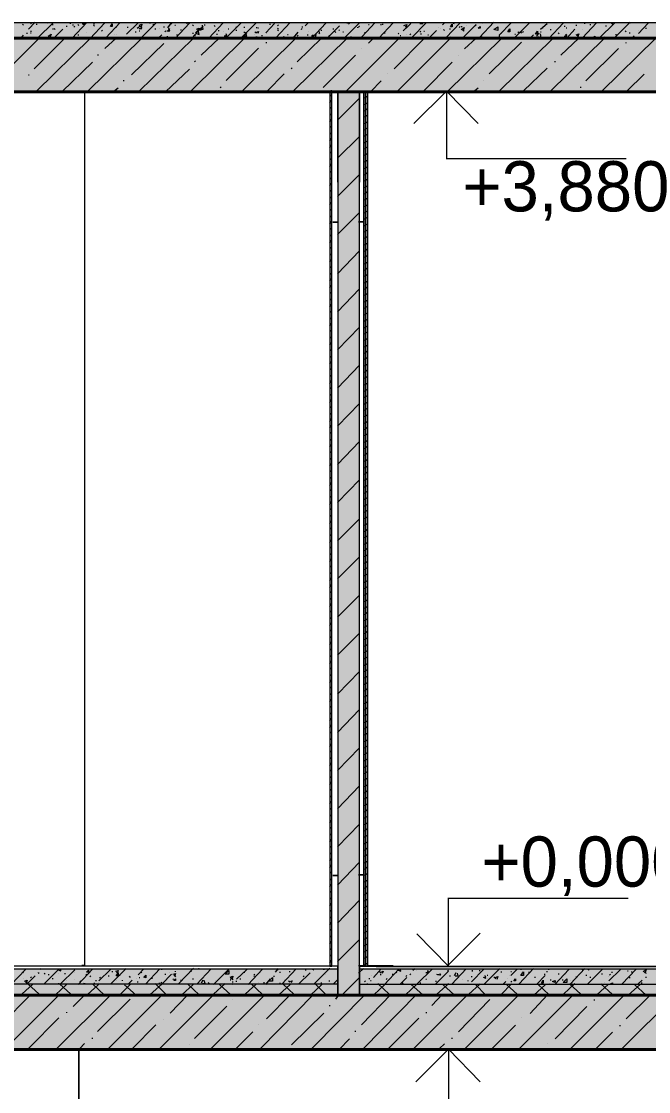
# Model space of a CAD drawing. Header units: millimetres. Extents: x -135211 to 49383, y -8033 to 228499.
# Drawn here: x -23348 to -20564, y 6284 to 11034 of the extents above; entities that cross this region are included whole.
import ezdxf

# ---------------------------------------------------------------- set-up
doc = ezdxf.new("R2010")
doc.units = ezdxf.units.MM
doc.layers.add('PDF _Геометрия', color=7, linetype='Continuous', true_color=0x1d1d1d)
doc.layers.add('PDF _Сплошная заливка', color=7, linetype='Continuous', true_color=0xffffff)
doc.layers.add('PDF _Текст', color=7, linetype='Continuous')

msp = doc.modelspace()

# ---------------------------------------------------------------- hatches: boundary and pattern name
at = {"layer": 'PDF _Сплошная заливка', "transparency": 33554559}
h = msp.add_hatch(color=256, dxfattribs=at)
h.paths.add_polyline_path([(-93497.2, 10725.5), (-93497.2, 10959.8), (-103545.3, 10959.8), (-103545.3, 10725.5)])
h.paths.add_polyline_path([(-5796.5, 10725.5), (-5796.5, 10959.8), (-26352.2, 10959.8), (-26352.2, 10725.5)])
h.paths.add_polyline_path([(-26398.8, 10725.5), (-26398.8, 10959.8), (-26648.6, 10959.8), (-26648.6, 10725.5)])
h.paths.add_polyline_path([(-77398.8, 10725.5), (-77398.8, 10959.8), (-79968.3, 10959.8), (-79968.3, 10725.5)])
h = msp.add_hatch(color=256, dxfattribs=at)
h.paths.add_polyline_path([(-90915, 6475.5), (-90915, 6713.8), (-103545.3, 6713.8), (-103545.3, 6475.5)])
h.paths.add_polyline_path([(-5796.5, 6475.5), (-5796.5, 6713.8), (-26352.2, 6713.8), (-26352.2, 6475.5)])
h.paths.add_polyline_path([(-26398.8, 6475.5), (-26398.8, 6713.8), (-50899.8, 6713.8), (-50899.8, 6475.5)])
h.paths.add_polyline_path([(-50950.6, 6475.5), (-50950.6, 6713.8), (-77648.6, 6713.8), (-77648.6, 6475.5)])
h.paths.add_polyline_path([(-79718.6, 6475.5), (-79718.6, 6713.8), (-80167.3, 6713.8), (-80167.3, 6475.5)])
h.paths.add_polyline_path([(-80366.2, 6475.5), (-80366.2, 6713.8), (-82698.6, 6713.8), (-82698.6, 6475.5)])
h.paths.add_polyline_path([(-82897.6, 6475.5), (-82897.6, 6713.8), (-83397.1, 6713.8), (-83397.1, 6475.5)])

# ---------------------------------------------------------------- linework, layer by layer
at = {"layer": 'PDF _Геометрия', "color": 7, "lineweight": 9}
for points in [[(-25346.6, 11028.9), (-17697.4, 11028.9), (-17697.4, 11037.3), (-17697.4, 11041.6), (-17697.4, 13441.8)], [(-25346.6, 10961.2), (-17697.4, 10961.2), (-17697.4, 11028.9), (-17697.4, 11037.3)], [(-21944, 10319.9), (-21944, 10722.1), (-21944, 6713.5), (-26143.4, 6713.5)], [(-23075.9, 10723), (-23617.8, 10723)], [(-23080, 10725.4), (-23067.1, 10725.4), (-23067.1, 6843.8), (-23080, 6843.8)], [(-23062.8, 10722.8), (-21979.1, 10722.8), (-21979.1, 6841.1), (-23062.8, 6841.1)], [(-21978.6, 6840.5), (-21970.4, 6840.5), (-21970.4, 10722.6), (-21978.6, 10722.6)], [(-21974.5, 6843.2), (-21970.4, 6843.2), (-21970.4, 10725.1), (-21974.5, 10725.1)], [(-21945.2, 6713.5), (-21847.5, 6713.5), (-21847.5, 10722.6), (-21945.2, 10722.6)], [(-21830, 10724.7), (-21830, 6842.6), (-21851.2, 6842.6)], [(-21847.5, 10722.6), (-21847.5, 10320.4)], [(-17793.9, 10391.1), (-17793.9, 10721.2), (-17793.9, 6712.3), (-21845.4, 6712.3)], [(-21825.4, 6842.6), (-21812.4, 6842.6), (-21812.4, 10724.3), (-21825.4, 10724.3)], [(-21825.3, 6839.9), (-21821.2, 6839.9), (-21821.2, 10722), (-21825.3, 10722)], [(-21812.4, 10724.3), (-21812.4, 6842.6)], [(-18232.6, 10722.8), (-21809.5, 10722.8)], [(-21808.8, 10722.3), (-21593.1, 10722.3)], [(-21613, 10724), (-21312.3, 10724)], [(-21597.2, 10724.6), (-21461.5, 10724.6), (-21461.5, 10424)], [(-21463.3, 10425), (-20663, 10425)], [(-21626.2, 6839.9), (-21452.7, 6839.9), (-21452.7, 7140.9)], [(-21454.6, 7141.6), (-20654.3, 7141.6)], [(-21944, 6713.5), (-21944, 6759.9), (-21944, 6827.5), (-21944, 6840.5), (-26143.4, 6840.5)], [(-23617.8, 6841.2), (-23075.9, 6841.2)], [(-21847.5, 6840.5), (-21847.5, 6828.2), (-21847.5, 6759.9), (-21847.5, 6713.5)], [(-21812.6, 6842.9), (-21698.4, 6842.9)], [(-21810.3, 6841.1), (-21628.2, 6841.1)], [(-21944, 6827.5), (-26143.4, 6827.5)], [(-17793.9, 6712.3), (-17793.9, 6758.9), (-17793.9, 6826.5), (-17793.9, 6839.3), (-21845.4, 6839.3)], [(-17793.9, 6826.5), (-21845.4, 6826.5)], [(-21772.6, 6838.9), (-18987.2, 6838.9)], [(-21604.2, 6839.5), (-21303.5, 6839.5)], [(-21944, 6759.9), (-26143.4, 6759.9)], [(-17793.9, 6758.9), (-21845.4, 6758.9)], [(-23093.4, 3338.1), (-23093.4, 6470.6), (-23093.4, 3338.1), (-23592.7, 3338.1)], [(-18399.3, 6473.5), (-22899.4, 6473.5)], [(-22754.8, 6470.8), (-22374, 6470.8)], [(-22375.5, 6471.7), (-21452.7, 6471.7), (-21452.7, 6171.4)], [(-21698.4, 6474.2), (-21850.9, 6474.2)], [(-21604.2, 6470.8), (-21303.5, 6470.8)]]:
    msp.add_lwpolyline(points, dxfattribs=at)
at = {"layer": 'PDF _Геометрия', "lineweight": 9}
for points in [[(-23343.2, 11021.5), (-23339.1, 11017.3)], [(-23316.2, 11000), (-23286.5, 11029.7)], [(-23308.1, 11027.5), (-23304, 11023.3)], [(-23281.7, 11021), (-23277.7, 11021)], [(-23275, 10960.3), (-23207.5, 11028)], [(-23233.8, 11024.4), (-23233.8, 11024.4)], [(-23211.6, 11021.3), (-23207.5, 11017)], [(-23132.6, 11026.4), (-23128.5, 11026.4)], [(-23121.9, 10959.7), (-23058.4, 11027.4)], [(-23119.8, 11020.3), (-23119.8, 11016)], [(-23075.9, 11027.6), (-23067.1, 11023.4), (-23067.1, 11027.6)], [(-23075.9, 11021), (-23075.9, 11025.3)], [(-23075.9, 11020.9), (-23067.1, 11020.9), (-23067.1, 11025.1)], [(-23043, 10958.1), (-22979.4, 11025.8)], [(-23027.3, 11022.5), (-23023.3, 11022.5)], [(-22972.8, 10961.6), (-22909.2, 11029.4)], [(-22881, 10976.9), (-22830.2, 11027.7)], [(-22825.5, 11017.2), (-22812.7, 11021.4), (-22816.7, 11008.7)], [(-22819, 10958.3), (-22751.3, 11026.1)], [(-22777.6, 11029.1), (-22777.6, 11024.9)], [(-22764.1, 11017.8), (-22760, 11022.1)], [(-22698, 11005.9), (-22681.1, 11027.1)], [(-22685.1, 11025.4), (-22681.1, 11021.1)], [(-22665.9, 10957.8), (-22602.1, 11025.5)], [(-22614.9, 11028.1), (-22610.9, 11023.9)], [(-22575.8, 11030), (-22575.8, 11030)], [(-22516.1, 10959.7), (-22452.9, 11027.4)], [(-22442, 10958.1), (-22374, 11025.8)], [(-22371.8, 10961.6), (-22303.8, 11029.3)], [(-22262.9, 10982.9), (-22224.8, 11025.2)], [(-22246.4, 11021.3), (-22242.4, 11021.3)], [(-22218, 10961), (-22154.6, 11028.7)], [(-22088.6, 11014.4), (-22075.7, 11027.1)], [(-22060.1, 10957.7), (-21996.7, 11025.5)], [(-22000.8, 11027.9), (-21996.7, 11023.7)], [(-21930.6, 11029), (-21926.5, 11029)], [(-21915.2, 10959.6), (-21847.5, 11027.4)], [(-21904.3, 11028.4), (-21900.2, 11024.2)], [(-21895.5, 11021.5), (-21891.4, 11025.8)], [(-21836.8, 10964.9), (-21777.3, 11028.4)], [(-21807.8, 11020.5), (-21803.7, 11020.5)], [(-21762, 10959), (-21698.4, 11026.8)], [(-21751, 11016.9), (-21751, 11021.2)], [(-21746.3, 11021), (-21742.2, 11021)], [(-21653, 10991.3), (-21619.4, 11025.2)], [(-21617, 10960.9), (-21549.2, 11028.7)], [(-21579.8, 11024.8), (-21566.8, 11024.8), (-21566.8, 11029)], [(-21579.6, 11025), (-21575.5, 11029.2)], [(-21478.5, 11018.6), (-21470.3, 11027.1)], [(-21463.8, 10960.3), (-21400.1, 11028.1)], [(-21439.4, 11028.6), (-21426.4, 11024.4), (-21426.4, 11028.6)], [(-21435.2, 11026.4), (-21435.2, 11026.4)], [(-21388.9, 10961.4), (-21329.9, 11020.6)], [(-21314.1, 10962.2), (-21250.9, 11030)], [(-21303.5, 11024.4), (-21303.5, 11024.4)], [(-21226.9, 10973.4), (-21171.9, 11028.4)], [(-21160.4, 10959), (-21093, 11026.8)], [(-21043.6, 10999.7), (-21014, 11025.1)], [(-21007.2, 10958.5), (-20943.8, 11026.2)], [(-20858.1, 10960.3), (-20794.6, 11028.1)], [(-20847.3, 11022.5), (-20847.3, 11026.7)], [(-20783.3, 10958.7), (-20715.7, 11026.5)], [(-20777.1, 11027.7), (-20777.1, 11027.7)], [(-20728.6, 11026.6), (-20724.5, 11022.4), (-20724.5, 11026.6)], [(-20713.2, 10962.2), (-20645.5, 11030)], [(-20645.5, 11025), (-20645.5, 11025)], [(-20608.7, 10979.4), (-20566.5, 11025.9)], [(-23347.9, 10960.5), (-23339.1, 10973.2)], [(-23321.6, 10978.8), (-23321.6, 10983)], [(-23308.1, 10983.5), (-23304, 10983.5)], [(-23304, 10987.7), (-23304, 10991.9)], [(-23229.1, 10968.9), (-23216.3, 10977.4), (-23220.3, 10964.7)], [(-23207.5, 10998.4), (-23207.5, 11002.6)], [(-23202.8, 11002.5), (-23198.7, 10998.2)], [(-23201.4, 10961.9), (-23163.6, 11000)], [(-23146.1, 11009.8), (-23146.1, 11014.1)], [(-23115, 11009.1), (-23111, 11013.3)], [(-23097.5, 11019.7), (-23093.4, 11015.5)], [(-23097.5, 10974.9), (-23093.4, 10974.9)], [(-23058.4, 10983.4), (-23058.4, 10983.4)], [(-23027.3, 11016.5), (-23023.3, 11012.3)], [(-22992.2, 10990.4), (-22988.2, 10994.6)], [(-22935.5, 10976.6), (-22935.5, 10976.6)], [(-22926.7, 11010.3), (-22926.7, 11006)], [(-22926.7, 10974.7), (-22926.7, 10974.7)], [(-22878.2, 11007.5), (-22874.1, 11007.5)], [(-22843.1, 10987.3), (-22839, 10987.3)], [(-22834.3, 11006.5), (-22830.2, 11002.3)], [(-22830.3, 11004.7), (-22821.5, 11013.1)], [(-22830.2, 11010.8), (-22830.2, 11010.8)], [(-22825.5, 11001.9), (-22812.7, 11001.9), (-22816.7, 11010.4)], [(-22825.5, 10991.9), (-22821.5, 10991.9)], [(-22821.5, 11014.7), (-22812.7, 11006.2)], [(-22755.3, 11000.7), (-22751.3, 11000.7)], [(-22741.9, 10957.8), (-22724.9, 10974.8)], [(-22733.7, 11000.3), (-22733.7, 11000.3)], [(-22716.2, 11010.9), (-22716.2, 11006.7)], [(-22711.5, 10987.1), (-22707.4, 10991.3)], [(-22702.7, 10991.7), (-22689.8, 10991.7), (-22693.9, 11004.4)], [(-22698, 10989.2), (-22689.8, 11001.9)], [(-22667.6, 11016.6), (-22663.5, 11016.6)], [(-22658.8, 10974), (-22654.7, 10974)], [(-22641.3, 10996.6), (-22637.2, 10996.6)], [(-22591.5, 10959.2), (-22549.5, 11005.7)], [(-22588.6, 11019.2), (-22584.6, 11014.9)], [(-22588.6, 10981), (-22584.6, 10981)], [(-22575.2, 10983.2), (-22567, 10991.7)], [(-22571.1, 11000), (-22558.2, 11004.2), (-22562.3, 10995.7)], [(-22571.1, 10980.6), (-22558.2, 10976.3), (-22562.3, 10989)], [(-22566.4, 10997.5), (-22558.2, 10993.2)], [(-22557.7, 10999.6), (-22540.7, 10999.6), (-22544.8, 11016.5)], [(-22553.6, 10997.1), (-22540.7, 11014)], [(-22553.5, 10995.6), (-22549.5, 10995.6)], [(-22536, 11018.1), (-22531.9, 11018.1)], [(-22492.1, 11015.4), (-22488, 11011.2)], [(-22479.3, 10974.7), (-22479.3, 10978.9)], [(-22474.6, 10993.9), (-22470.5, 10993.9)], [(-22452.9, 10989.3), (-22452.9, 10989.3)], [(-22448.3, 10970.3), (-22435.4, 10970.3), (-22439.5, 10978.7)], [(-22443.6, 10967.8), (-22435.4, 10976.3)], [(-22430.7, 11001.5), (-22426.6, 11001.5)], [(-22395.6, 11009.2), (-22391.5, 11004.9)], [(-22395.6, 10994.7), (-22391.5, 10994.7)], [(-22364.7, 10968.4), (-22347.7, 10968.4), (-22351.7, 10985.4)], [(-22360.6, 10966), (-22347.7, 10982.9)], [(-22360.5, 11008.5), (-22356.4, 11008.5)], [(-22360.5, 10985.6), (-22356.4, 10985.6)], [(-22312.6, 10974.4), (-22312.6, 10974.4)], [(-22312, 10987), (-22303.8, 10982.8)], [(-22307.9, 10984.3), (-22295, 10988.6), (-22299.1, 10980.1)], [(-22303.8, 11008.1), (-22303.8, 11003.9)], [(-22299.1, 11005.4), (-22295, 11005.4)], [(-22259.9, 10979.3), (-22259.9, 10979.3)], [(-22211.4, 11014.6), (-22207.3, 11018.9)], [(-22211.4, 11004.4), (-22207.3, 11000.1)], [(-22211.4, 10995.9), (-22207.3, 10991.7)], [(-22167.5, 10975.6), (-22163.4, 10975.6)], [(-22140.7, 10960.2), (-22119.5, 10985.7)], [(-22123.6, 10968.8), (-22119.5, 10973)], [(-22110.8, 10998.2), (-22110.8, 10998.2)], [(-22106.1, 10998), (-22102, 11002.2)], [(-22102, 11010.7), (-22102, 11006.5)], [(-22079.7, 10974.6), (-22075.7, 10974.6)], [(-22075.7, 10987.2), (-22075.7, 10987.2)], [(-22057.5, 10974), (-22049.3, 10965.5)], [(-22053.5, 10971.3), (-22040.6, 10975.6), (-22044.7, 10962.9)], [(-22027.1, 10987.9), (-22023, 10987.9)], [(-22027.1, 10979.5), (-22023, 10983.7)], [(-22018.3, 10994.5), (-22014.2, 10994.5)], [(-21990.6, 10959), (-21935.3, 11014)], [(-21965.7, 11000.1), (-21961.6, 11000.1)], [(-21956.9, 10989), (-21952.8, 10984.7)], [(-21939.4, 10992.8), (-21935.3, 10997.1)], [(-21921.8, 10988.2), (-21917.7, 10988.2)], [(-21856.3, 11008.9), (-21856.3, 11004.7)], [(-21851.6, 11008.7), (-21847.5, 11012.9)], [(-21847.5, 11014.7), (-21847.5, 11014.7)], [(-21825.3, 10984.5), (-21821.2, 10984.5)], [(-21737.6, 10983.4), (-21733.5, 10983.4)], [(-21676.2, 10978), (-21672.1, 10982.1)], [(-21672.1, 10973.7), (-21672.1, 10973.7)], [(-21650, 11015.3), (-21637, 11019.6), (-21641.1, 11006.8)], [(-21645.2, 11012.9), (-21637, 11004.4)], [(-21637, 10977.2), (-21637, 10977.2)], [(-21623.5, 10974.4), (-21619.4, 10978.6)], [(-21579.6, 10986.9), (-21575.5, 10991.1)], [(-21575.5, 10980.2), (-21575.5, 10975.9)], [(-21562.1, 10990.8), (-21558, 10990.8)], [(-21544.6, 10973.5), (-21540.4, 10973.5)], [(-21538.9, 10960), (-21505.3, 10993.9)], [(-21496.6, 11008.9), (-21496.6, 11008.9)], [(-21487.8, 11000.3), (-21487.8, 11000.3)], [(-21474.4, 10997.4), (-21470.3, 10993.2)], [(-21448, 11001.1), (-21443.9, 11001.1)], [(-21404.2, 11006.9), (-21400.1, 11011.2)], [(-21395.5, 10998.1), (-21382.5, 11006.6), (-21386.6, 10993.9)], [(-21395.4, 11011), (-21391.3, 11011)], [(-21390.7, 10995.7), (-21382.5, 10991.4)], [(-21373.7, 11017.3), (-21373.7, 11017.3)], [(-21334, 11014), (-21329.9, 11018.2)], [(-21215.8, 10978.4), (-21215.8, 10978.4)], [(-21158.5, 10977.2), (-21154.4, 10977.2)], [(-21145.1, 10987.8), (-21136.8, 10983.6)], [(-21140.4, 10985.2), (-21128.1, 10989.3), (-21132.2, 10980.9)], [(-21123.4, 10984.9), (-21119.3, 10989.2)], [(-21087.8, 10961.1), (-21075.4, 10973.9)], [(-21061.5, 10969), (-21049.1, 10981.8)], [(-21057.9, 10983.7), (-21057.9, 10988)], [(-21057.5, 10966.4), (-21040.3, 10962.2), (-21044.4, 10979.2)], [(-21044.4, 10987.6), (-21040.3, 10987.6)], [(-21031.5, 11002.5), (-21031.5, 11002.5)], [(-21000.6, 10997.6), (-20996.5, 10997.6)], [(-20965.5, 10982.4), (-20961.4, 10978.2)], [(-20939.2, 11013.3), (-20935, 11013.3)], [(-20938.7, 10969), (-20926.3, 10969), (-20930.4, 10977.5)], [(-20934.5, 10966.6), (-20926.3, 10975)], [(-20930.4, 11004.7), (-20926.3, 11004.7)], [(-20929.1, 10957.4), (-20891.2, 10999.8)], [(-20886.5, 11017.1), (-20882.4, 11017.1)], [(-20886, 10974.6), (-20873.6, 10978.8), (-20877.7, 10966.2)], [(-20856.1, 10997.2), (-20856.1, 10997.2)], [(-20825.1, 11020.1), (-20821, 11020.1)], [(-20763.7, 10979), (-20759.6, 10983.3)], [(-20754.9, 11014.5), (-20750.8, 11014.5)], [(-20711, 10975.5), (-20706.9, 10975.5)], [(-20667.2, 10987.3), (-20663, 10991.6)], [(-20649.6, 10983.3), (-20645.5, 10983.3)], [(-20610.4, 10995.4), (-20610.4, 10995.4)], [(-20601.6, 10986.7), (-20601.6, 10986.7)], [(-20575.3, 11000.7), (-20575.3, 11004.9)], [(-23505.7, 10722), (-23268.9, 10959.1)], [(-23290.6, 10823.7), (-23154.9, 10959.2)], [(-23282.1, 10722.3), (-23040.8, 10959.4)], [(-23225.1, 10966.4), (-23216.3, 10962.2)], [(-23207.5, 10957.8), (-23207.5, 10962)], [(-23053.8, 10722.6), (-22812.7, 10959.6)], [(-23027.3, 10963.2), (-23023.3, 10963.2)], [(-22977.5, 10912.9), (-22926.7, 10959.5)], [(-22891.6, 10963), (-22891.6, 10963)], [(-22859.9, 10796.7), (-22716.2, 10936.4)], [(-22826.2, 10722.9), (-22584.6, 10959.9)], [(-22702.7, 10966.5), (-22698.6, 10966.5)], [(-22597.9, 10723.1), (-22356.4, 10960.2)], [(-22579.8, 10970.6), (-22575.8, 10970.6)], [(-22550.7, 10883.8), (-22470.5, 10960.1)], [(-22369.5, 10723.4), (-22128.3, 10960.5)], [(-22307.9, 10959.1), (-22303.8, 10967.5), (-22303.8, 10959.1)], [(-22281.5, 10971.3), (-22277.5, 10971.3)], [(-22259.9, 10937), (-22259.9, 10941.2)], [(-22185, 10967.5), (-22180.9, 10967.5)], [(-22141.2, 10723.7), (-21900.2, 10960.7)], [(-22124.1, 10854.8), (-22014.2, 10960.6)], [(-22058.1, 10971.7), (-22058.1, 10967.5)], [(-21983.2, 10970.8), (-21979.1, 10970.8)], [(-21908.8, 10721.4), (-21672.1, 10958.5)], [(-21886.7, 10964.6), (-21882.6, 10964.6)], [(-21807.3, 10937.2), (-21786.1, 10958.4)], [(-21786.1, 10958.4), (-21786.1, 10958.4)], [(-21755.1, 10957.6), (-21751, 10961.9)], [(-21693.6, 10823.2), (-21558, 10958.7)], [(-21689.6, 10961.4), (-21689.6, 10965.6)], [(-21681.2, 10721.8), (-21443.9, 10958.8)], [(-21680.8, 10958.7), (-21680.8, 10958.7)], [(-21667.4, 10971.1), (-21663.3, 10971.1)], [(-21457, 10722), (-21215.8, 10959.1)], [(-21443.9, 10967.2), (-21443.9, 10967.2)], [(-21380.7, 10912.4), (-21329.9, 10958.9)], [(-21351.5, 10963.5), (-21347.4, 10963.5)], [(-21307.7, 10965.1), (-21303.5, 10965.1)], [(-21271.8, 10801.4), (-21128.1, 10941)], [(-21268.4, 10960.2), (-21268.4, 10964.4)], [(-21228.7, 10970.2), (-21224.6, 10970.2)], [(-21228.6, 10722.3), (-20987.7, 10959.3)], [(-21066.6, 10965.2), (-21066.6, 10961)], [(-21001, 10722.6), (-20759.6, 10959.6)], [(-20954.2, 10883.3), (-20873.6, 10959.5)], [(-20881.9, 10972.2), (-20873.6, 10963.7)], [(-20851.4, 10963.2), (-20847.3, 10967.5)], [(-20807.6, 10960.5), (-20803.4, 10969), (-20803.4, 10960.5)], [(-20772.7, 10722.8), (-20531.4, 10959.9)], [(-20759.6, 10966.3), (-20759.6, 10966.3)], [(-20663, 10936.5), (-20663, 10940.7)], [(-20632.1, 10966.1), (-20627.9, 10970.3)], [(-20619.2, 10961.7), (-20619.2, 10961.7)], [(-23009.8, 10884.9), (-23005.7, 10884.9)], [(-22439.3, 10770.9), (-22295, 10914.8)], [(-22009.2, 10739.9), (-21865.1, 10883.8)], [(-21838.8, 10915.3), (-21838.8, 10915.3)], [(-21408.8, 10884.4), (-21408.8, 10884.4)], [(-20842.4, 10770.3), (-20698.1, 10914.2)], [(-23167.2, 10722.1), (-23032, 10853.3)], [(-22579.8, 10853.9), (-22575.8, 10858.1)], [(-21566.1, 10721.6), (-21435.2, 10852.7)], [(-20978.9, 10853.3), (-20978.9, 10857.6)], [(-23316.8, 10796.6), (-23312.8, 10796.6)], [(-22708, 10720.7), (-22602.1, 10822.3)], [(-22257.2, 10724.5), (-22180.9, 10800.7)], [(-22149.9, 10822.8), (-22145.9, 10827.1)], [(-21724.7, 10801.2), (-21724.7, 10801.2)], [(-21120, 10725.3), (-21014, 10826.9)], [(-20660.1, 10723.9), (-20584.1, 10800.1)], [(-22938.9, 10722.2), (-22918, 10739.2)], [(-22895.7, 10770.8), (-22891.6, 10770.8)], [(-22465.8, 10739.7), (-22461.7, 10743.9)], [(-21797.5, 10723.1), (-21751, 10769.7)], [(-21342.4, 10721.7), (-21321.1, 10738.6)], [(-21294.8, 10770.2), (-21294.8, 10770.2)], [(-20864.8, 10739.1), (-20864.8, 10743.4)], [(-21945.2, 10595.6), (-21847.5, 10693)], [(-21945.2, 10426.3), (-21847.5, 10523.6)], [(-21945.2, 10256.9), (-21847.5, 10354.3)], [(-21945.2, 10087.6), (-21847.5, 10185)], [(-21945.2, 9914), (-21847.5, 10015.6)], [(-21945.2, 9744.7), (-21847.5, 9846.3)], [(-21945.2, 9575.3), (-21847.5, 9676.9)], [(-21945.2, 9406.1), (-21847.5, 9507.6)], [(-21945.2, 9236.7), (-21847.5, 9338.3)], [(-21945.2, 9067.4), (-21847.5, 9169)], [(-21945.2, 8898), (-21847.5, 8999.6)], [(-21945.2, 8728.7), (-21847.5, 8826.1)], [(-21945.2, 8559.4), (-21847.5, 8656.7)], [(-21945.2, 8390.1), (-21847.5, 8487.4)], [(-21945.2, 8220.7), (-21847.5, 8318.1)], [(-21945.2, 8047.2), (-21847.5, 8148.8)], [(-21945.2, 7877.8), (-21847.5, 7979.4)], [(-21945.2, 7708.2), (-21847.5, 7810.1)], [(-21945.2, 7539.4), (-21847.5, 7640.5)], [(-21945.2, 7370), (-21847.5, 7471.1)], [(-21945.2, 7200.6), (-21847.5, 7302.4)], [(-21945.2, 7031.1), (-21847.5, 7132.9)], [(-21945.2, 6861.7), (-21847.5, 6959.4)], [(-23393.7, 6758.5), (-23330.3, 6825.9)], [(-23343.2, 6815.9), (-23339.1, 6811.9)], [(-23324.2, 6759.8), (-23286.5, 6798.2)], [(-23277.7, 6813.6), (-23277.7, 6813.6)], [(-23273, 6808.8), (-23268.9, 6812.8)], [(-23264.2, 6825.5), (-23260.2, 6829.5)], [(-23248.7, 6760.3), (-23181.2, 6827.8), (-23185.2, 6823.7)], [(-23246.7, 6809.7), (-23242.6, 6805.7)], [(-23229.1, 6803.4), (-23225.1, 6803.4)], [(-23181.2, 6830.5), (-23181.2, 6826.4), (-23185.2, 6822.4)], [(-23185.2, 6823.6), (-23172.4, 6819.5), (-23172.4, 6827.6), (-23176.5, 6823.6)], [(-23181.2, 6806.8), (-23181.2, 6806.8)], [(-23174.5, 6761.3), (-23111, 6824.8)], [(-23154.9, 6809.2), (-23154.9, 6804.4)], [(-23111, 6814), (-23111, 6814)], [(-23095.6, 6759.6), (-23032, 6827.2)], [(-23062.4, 6805.2), (-23058.4, 6801.1)], [(-23044.9, 6798.2), (-23040.8, 6793.5)], [(-23003.8, 6774.9), (-22953.1, 6825.6)], [(-22961.8, 6798.6), (-22961.8, 6794.6)], [(-22950.6, 6761.9), (-22882.9, 6829.6)], [(-22944.3, 6818), (-22944.3, 6814)], [(-22930.8, 6817.8), (-22918, 6821.8), (-22922, 6813)], [(-22926.8, 6815), (-22918, 6811)], [(-22913.3, 6800.7), (-22909.2, 6800.7)], [(-22869.4, 6795.5), (-22865.3, 6790.8)], [(-22829.6, 6802.4), (-22803.9, 6828.1)], [(-22816.7, 6811.3), (-22812.7, 6815.3)], [(-22799.2, 6796.2), (-22795.1, 6792.1)], [(-22797.4, 6761), (-22733.7, 6828.8)], [(-22777.6, 6797.4), (-22777.6, 6797.4)], [(-22724.9, 6824.7), (-22724.9, 6828.7)], [(-22723.1, 6762.6), (-22681.1, 6804.6)], [(-22711.5, 6804.2), (-22707.4, 6804.2)], [(-22689.8, 6810.8), (-22689.8, 6810.8)], [(-22676.4, 6804.5), (-22663.5, 6808.6), (-22667.6, 6796.4)], [(-22671.7, 6801.8), (-22663.5, 6793.6)], [(-22663.5, 6814.7), (-22663.5, 6818.7)], [(-22648.4, 6763.2), (-22584.6, 6831)], [(-22597.4, 6817.5), (-22593.3, 6817.5)], [(-22568.7, 6761.2), (-22505.6, 6829.2)], [(-22562.3, 6830.2), (-22558.2, 6830.2)], [(-22494.6, 6759.4), (-22426.6, 6827.4)], [(-22452.9, 6802.4), (-22452.9, 6802.4)], [(-22422, 6791.9), (-22409.1, 6796), (-22413.1, 6783.1)], [(-22393.9, 6783.4), (-22347.7, 6825.6)], [(-22360.5, 6813.4), (-22356.4, 6813.4)], [(-22340.8, 6759.3), (-22277.5, 6826.7)], [(-22316.6, 6805.1), (-22312.6, 6800.3)], [(-22316.6, 6796.2), (-22312.6, 6796.2)], [(-22228.9, 6795.9), (-22224.8, 6795.9)], [(-22220.2, 6813.5), (-22207.3, 6830.6)], [(-22207.3, 6819.7), (-22207.3, 6819.7)], [(-22202.6, 6813.5), (-22198.5, 6813.5)], [(-22191.7, 6760.9), (-22128.3, 6829)], [(-22158.7, 6816.8), (-22154.6, 6816.8)], [(-22118, 6760), (-22066.9, 6810.5)], [(-22097.3, 6792.8), (-22093.2, 6796.9)], [(-22088.5, 6823.5), (-22084.4, 6823.5)], [(-22053.4, 6822.8), (-22049.3, 6826.8)], [(-22046.7, 6763.3), (-21979.1, 6830.9)], [(-21996.7, 6805), (-21996.7, 6805)], [(-21851.2, 6809.1), (-21830, 6830.3)], [(-21794.9, 6796.9), (-21794.9, 6796.9)], [(-21785.2, 6790.1), (-21751, 6828.4)], [(-21759.2, 6816.1), (-21751, 6811.3)], [(-21755.2, 6812.7), (-21742.2, 6817.5), (-21746.3, 6808.6)], [(-21755.1, 6803.1), (-21751, 6803.1)], [(-21735.7, 6758.8), (-21672.1, 6826.6), (-21676.2, 6822.5)], [(-21702.5, 6804.6), (-21698.4, 6804.6)], [(-21684.9, 6810.1), (-21680.8, 6814.2)], [(-21676.3, 6822.5), (-21663.3, 6818.4), (-21667.4, 6826.6)], [(-21641.1, 6794.5), (-21637, 6799.3)], [(-21623.5, 6802.8), (-21619.4, 6806.9)], [(-21610.1, 6822), (-21601.9, 6830.2)], [(-21593.1, 6819.3), (-21593.1, 6819.3)], [(-21590.7, 6761.4), (-21522.9, 6828.5)], [(-21553.5, 6812), (-21540.4, 6812), (-21544.6, 6820.9)], [(-21549.2, 6807.9), (-21549.2, 6807.9)], [(-21548.7, 6810), (-21540.4, 6818.2)], [(-21511.7, 6759.7), (-21452.7, 6818.6)], [(-21504.8, 6805.4), (-21496.6, 6801.3)], [(-21500.8, 6802.7), (-21487.8, 6806.8), (-21491.9, 6798.6)], [(-21496.6, 6825.9), (-21496.6, 6825.9)], [(-21456.8, 6818.6), (-21452.7, 6822.7)], [(-21448, 6797.4), (-21443.9, 6797.4)], [(-21437.5, 6760.8), (-21373.7, 6828)], [(-21425.8, 6799.6), (-21417.6, 6812)], [(-21421.9, 6796.9), (-21408.8, 6796.9), (-21412.9, 6809.3)], [(-21408.8, 6825.1), (-21408.8, 6825.1)], [(-21351.5, 6793.9), (-21347.4, 6793.9)], [(-21349.7, 6771.6), (-21294.8, 6826.5)], [(-21347.4, 6822), (-21347.4, 6817.2)], [(-21316.4, 6820.9), (-21312.3, 6820.9)], [(-21298.4, 6790.9), (-21286, 6786.8), (-21290.1, 6799.1)], [(-21294.2, 6788.1), (-21286, 6796.4)], [(-21292.6, 6762.5), (-21224.6, 6830.5)], [(-21281.3, 6800.5), (-21277.2, 6800.5)], [(-21245.7, 6789.9), (-21233.4, 6794), (-21237.5, 6781)], [(-21219.9, 6814.8), (-21215.8, 6814.8)], [(-21180.7, 6797.2), (-21180.7, 6797.2)], [(-21176.1, 6816.5), (-21171.9, 6816.5)], [(-21175.2, 6798.9), (-21145.6, 6828.4)], [(-21138.7, 6761.7), (-21075.4, 6829.8)], [(-21132.2, 6826.5), (-21128.1, 6826.5)], [(-21128.1, 6813.5), (-21128.1, 6813.5)], [(-21097.1, 6813.1), (-21093, 6813.1)], [(-21060.6, 6760.8), (-21022.8, 6798.6)], [(-21026.9, 6804.8), (-21022.8, 6804.8)], [(-21014, 6813.9), (-21014, 6818)], [(-21009.4, 6826.4), (-21005.2, 6826.4)], [(-20996.5, 6827.8), (-20996.5, 6827.8)], [(-20980.9, 6758.5), (-20917.5, 6826)], [(-20965.5, 6806.2), (-20961.4, 6806.2)], [(-20935, 6803.7), (-20935, 6803.7)], [(-20910.7, 6762), (-20847.3, 6829.6)], [(-20860.2, 6827.4), (-20856.1, 6823.2)], [(-20842.7, 6800), (-20838.5, 6800)], [(-20835.9, 6760.2), (-20768.3, 6827.8)], [(-20833.9, 6827), (-20829.7, 6822.9), (-20829.7, 6827)], [(-20772.5, 6807.1), (-20768.3, 6807.1)], [(-20742, 6793.7), (-20742, 6793.7)], [(-20740.4, 6775.7), (-20689.4, 6826.1)], [(-20737.4, 6800.7), (-20733.2, 6804.8)], [(-20728.6, 6813.2), (-20724.5, 6813.2)], [(-20682.7, 6760.1), (-20619.2, 6827.8)], [(-20658.4, 6819.7), (-20654.3, 6819.7)], [(-20640.9, 6815.1), (-20636.7, 6815.1)], [(-20587.7, 6816.8), (-20575.3, 6825), (-20579.4, 6811.9)], [(-20583.6, 6814), (-20575.3, 6809.8)], [(-23345.8, 6716.1), (-23295.3, 6762.6)], [(-23339.1, 6786.3), (-23339.1, 6786.3)], [(-23334.4, 6773.2), (-23321.6, 6777.9), (-23325.6, 6769.1)], [(-23330.3, 6771.1), (-23321.6, 6766.4)], [(-23268.9, 6715.7), (-23319.5, 6762.2)], [(-23308.1, 6792.4), (-23304, 6788.4)], [(-23211.6, 6786.3), (-23207.5, 6786.3)], [(-23196.7, 6713.2), (-23146.1, 6759.8)], [(-23181.2, 6760.3), (-23181.2, 6764.3)], [(-23128.5, 6715.6), (-23179.2, 6761.5)], [(-23146.1, 6776.6), (-23146.1, 6776.6)], [(-23111, 6780.2), (-23111, 6780.2)], [(-23088.7, 6771.1), (-23084.7, 6775.1)], [(-23071.2, 6760.7), (-23067.1, 6764.8), (-23067.1, 6760.7)], [(-23056.4, 6712.6), (-23005.7, 6759.3)], [(-23049.6, 6762.5), (-23049.6, 6762.5)], [(-22979.4, 6712.3), (-23030.1, 6758.3)], [(-23023.3, 6762.2), (-23023.3, 6766.2)], [(-23018.5, 6776.3), (-23014.5, 6776.3)], [(-23005.7, 6770.1), (-23005.7, 6770.1)], [(-23001, 6786.9), (-22996.9, 6790.9)], [(-22935.5, 6777.4), (-22935.5, 6777.4)], [(-22926.7, 6775.2), (-22926.7, 6775.2)], [(-22912, 6712.3), (-22865.3, 6759)], [(-22900.4, 6779), (-22900.4, 6774.9)], [(-22839, 6711.3), (-22889.8, 6758)], [(-22873.5, 6760.9), (-22856.5, 6777.8)], [(-22839, 6787.8), (-22839, 6787.8)], [(-22834.3, 6771.5), (-22830.2, 6771.5)], [(-22825.5, 6790.3), (-22821.5, 6790.3)], [(-22775.8, 6714.2), (-22724.9, 6761)], [(-22768.8, 6789.2), (-22768.8, 6784.4)], [(-22707.4, 6716.7), (-22754.2, 6763.5)], [(-22737.8, 6765.1), (-22733.7, 6765.1)], [(-22729, 6765), (-22724.9, 6769.1)], [(-22676.4, 6784.9), (-22672.3, 6780.8)], [(-22641.3, 6778.5), (-22637.2, 6778.5)], [(-22635.5, 6713.6), (-22584.6, 6760.5)], [(-22558.2, 6713.4), (-22609.1, 6760.3)], [(-22588.6, 6784.2), (-22584.6, 6784.2)], [(-22548.8, 6766.2), (-22540.7, 6779.1)], [(-22544.8, 6789.3), (-22540.7, 6789.3)], [(-22544.8, 6763.5), (-22531.9, 6763.5), (-22536, 6776.4)], [(-22536, 6763.5), (-22531.9, 6763.5)], [(-22518.4, 6767.4), (-22514.4, 6763.3)], [(-22495.1, 6716), (-22444.2, 6762.9)], [(-22488, 6778.1), (-22488, 6778.1)], [(-22417.8, 6713.1), (-22468.8, 6759.3)], [(-22421.9, 6780.4), (-22417.8, 6780.4)], [(-22417.8, 6787.9), (-22417.8, 6783.1)], [(-22417.2, 6789.2), (-22409.1, 6780.4)], [(-22413.1, 6759.3), (-22409.1, 6763.4), (-22409.1, 6759.3)], [(-22409.1, 6767.4), (-22409.1, 6772.2)], [(-22395.6, 6774.2), (-22391.5, 6774.2)], [(-22378.1, 6784.3), (-22374, 6784.3)], [(-22354.8, 6715.9), (-22303.8, 6762.2)], [(-22277.5, 6715.1), (-22328.5, 6762)], [(-22295, 6768.2), (-22295, 6768.2)], [(-22272.8, 6767.5), (-22268.7, 6767.5)], [(-22263.5, 6758.5), (-22242.4, 6783.7)], [(-22205.7, 6712.6), (-22154.6, 6758.9)], [(-22202.6, 6764.5), (-22198.5, 6764.5)], [(-22137.1, 6714.5), (-22188.2, 6761.6)], [(-22180.9, 6780.8), (-22180.9, 6780.8)], [(-22162.8, 6774.6), (-22154.6, 6770.5)], [(-22158.8, 6771.8), (-22145.9, 6775.9), (-22149.9, 6767)], [(-22064.7, 6712.2), (-22014.2, 6758.6)], [(-21996.7, 6714.2), (-22043.1, 6760.6)], [(-22018.3, 6766.8), (-22014.2, 6766.8)], [(-21983.2, 6775.6), (-21979.1, 6775.6)], [(-21961.1, 6764), (-21944, 6781.1)], [(-21924.1, 6713.5), (-21847.5, 6790)], [(-21825.3, 6770.9), (-21821.2, 6775)], [(-21812.4, 6759.3), (-21812.4, 6764)], [(-21803.7, 6787.3), (-21803.7, 6783.2)], [(-21799, 6776.4), (-21794.9, 6776.4)], [(-21784.1, 6713.6), (-21733.5, 6760.1)], [(-21715.9, 6716.3), (-21766.5, 6762.8)], [(-21728.8, 6781.3), (-21724.7, 6785.4)], [(-21666.4, 6761), (-21637, 6790.4)], [(-21658.6, 6765.7), (-21654.5, 6761.6)], [(-21643.8, 6713.2), (-21593.1, 6759.8)], [(-21566.8, 6712.6), (-21617.5, 6759.2)], [(-21579.6, 6766.7), (-21575.5, 6766.7)], [(-21553.3, 6782.5), (-21549.2, 6782.5)], [(-21509.5, 6773.1), (-21505.3, 6773.1)], [(-21503.4, 6715.8), (-21452.7, 6762.4)], [(-21426.4, 6712.5), (-21477.1, 6759.1)], [(-21456.8, 6759.7), (-21452.7, 6763.8)], [(-21391.3, 6783.3), (-21391.3, 6783.3)], [(-21365, 6773.2), (-21365, 6777.3)], [(-21363.1, 6715.2), (-21312.3, 6761.9)], [(-21286, 6711.9), (-21332.7, 6758.6)], [(-21277.2, 6786.1), (-21277.2, 6786.1)], [(-21250.4, 6792.6), (-21242.1, 6784.3)], [(-21218.7, 6714.8), (-21171.9, 6761.5)], [(-21210.6, 6759.2), (-21198.3, 6772.3)], [(-21145.6, 6714.3), (-21196.5, 6761)], [(-21189.5, 6786.8), (-21189.5, 6786.8)], [(-21176.1, 6773.9), (-21171.9, 6769.8)], [(-21073.7, 6711.2), (-21022.8, 6758)], [(-21070.8, 6791.3), (-21066.6, 6791.3)], [(-21005.2, 6713.5), (-21056.2, 6760.3)], [(-21005.2, 6764.4), (-21005.2, 6764.4)], [(-21000.6, 6779.6), (-20996.5, 6779.6)], [(-20947.9, 6780.2), (-20943.8, 6780.2)], [(-20942.2, 6716.7), (-20891.2, 6762.9)], [(-20864.8, 6715.6), (-20915.8, 6762.5)], [(-20908.7, 6775.1), (-20908.7, 6775.1)], [(-20904.1, 6758), (-20899.9, 6762.1), (-20899.9, 6758)], [(-20886.5, 6792.6), (-20882.4, 6792.6)], [(-20825.1, 6791.3), (-20821, 6791.3)], [(-20793.1, 6713.6), (-20742, 6759.9)], [(-20724.5, 6715.2), (-20775.5, 6762.2)], [(-20759.6, 6767.2), (-20759.6, 6767.2)], [(-20732.7, 6762.2), (-20724.5, 6766.3), (-20724.5, 6762.2)], [(-20652.7, 6712.7), (-20601.6, 6759.7)], [(-20649.6, 6790.2), (-20645.5, 6790.2)], [(-20575.3, 6712.4), (-20626.4, 6758.7)], [(-20610.1, 6761.9), (-20592.8, 6778.5)], [(-20597, 6766.1), (-20592.8, 6766.1)], [(-20575.3, 6788.4), (-20575.3, 6792.6)], [(-23439.5, 6580.7), (-23304, 6716.3)], [(-23422.2, 6470), (-23181.2, 6711)], [(-23194.5, 6469.8), (-22953.1, 6711.3)], [(-23117.8, 6660.7), (-23067.1, 6711.4)], [(-22966.2, 6470.2), (-22724.9, 6711.5)], [(-22737.9, 6470.5), (-22496.8, 6712.3)], [(-22686.9, 6631.7), (-22610.9, 6711.8)], [(-22510.3, 6470.7), (-22268.7, 6712.3)], [(-22286.7, 6474.3), (-22049.3, 6715.7)], [(-22260.2, 6607), (-22154.6, 6712.6)], [(-22058.3, 6474.3), (-21821.2, 6715.5)], [(-21952.3, 6694.4), (-21935.3, 6715.5)], [(-21838.5, 6580.2), (-21707.1, 6715.7)], [(-21830, 6474.9), (-21593.1, 6715.9)], [(-21606.5, 6474.7), (-21365, 6716.2)], [(-21525.6, 6665.6), (-21479, 6716.4)], [(-21378.2, 6475.1), (-21136.8, 6716.4)], [(-21141.1, 6469.9), (-20899.9, 6711.8)], [(-21090.4, 6630.8), (-21014, 6711.3)], [(-20913.5, 6470.1), (-20671.8, 6711.8)], [(-20685.1, 6470.9), (-20443.7, 6712.3)], [(-20663.5, 6606.2), (-20557.8, 6712)], [(-23009.5, 6549.8), (-22865.3, 6693.3)], [(-22579.5, 6518.9), (-22435.4, 6662.3)], [(-22409.1, 6694), (-22409.1, 6694)], [(-21979.1, 6663), (-21979.1, 6667.1)], [(-21407.9, 6549.3), (-21268.4, 6692.8)], [(-20978.5, 6518.1), (-20838.5, 6662.1)], [(-20807.6, 6690.8), (-20803.4, 6690.8)], [(-23316.9, 6475.4), (-23181.2, 6610.4)], [(-23146.1, 6632.8), (-23146.1, 6636.9)], [(-22716.2, 6605.6), (-22716.2, 6605.6)], [(-22149.4, 6491.8), (-22005.5, 6631.7)], [(-21719.9, 6474.2), (-21584.3, 6609.8)], [(-21549.2, 6631.8), (-21549.2, 6635.9)], [(-21128.1, 6610.6), (-21128.1, 6610.6)], [(-22857, 6473.9), (-22751.3, 6579.6)], [(-22295, 6579.8), (-22295, 6579.8)], [(-21260.3, 6472.9), (-21154.4, 6578.8)], [(-20693.5, 6576.9), (-20689.4, 6576.9)], [(-23032, 6518.3), (-23032, 6522.3)], [(-22397.5, 6472.4), (-22321.3, 6548.6)], [(-21937.8, 6471), (-21891.4, 6517.5)], [(-21865.1, 6548.8), (-21865.1, 6552.9)], [(-21435.2, 6517.7), (-21435.2, 6521.8)], [(-20800.4, 6471.6), (-20724.5, 6547.5)], [(-23088.1, 6475.6), (-23067.1, 6496.5)], [(-22602.1, 6491.9), (-22602.1, 6491.9)], [(-21491.5, 6474.4), (-21470.3, 6495.7)], [(-21014, 6496.6), (-21014, 6496.6)]]:
    msp.add_lwpolyline(points, dxfattribs=at)
for points in [[(-22944.3, 11023.3), (-22944.3, 11010.6), (-22953.1, 11010.6)], [(-21435.2, 11022.1), (-21435.2, 11009.4), (-21443.4, 11009.4)], [(-21312.3, 11011.8), (-21312.3, 11003.4), (-21320.6, 11003.4)], [(-21233.4, 10993.3), (-21250.5, 10997.5), (-21233.4, 11010.2)], [(-21180.7, 11000.7), (-21180.7, 10988), (-21189, 10988)], [(-21057.9, 10990.4), (-21057.9, 10977.7), (-21066.1, 10977.7)], [(-23049.6, 6822), (-23049.6, 6813.9), (-23058.4, 6813.9)], [(-22918, 6811), (-22918, 6798.1), (-22926.8, 6798.1)], [(-22795.1, 6800.9), (-22795.1, 6788.1), (-22803.9, 6792.1)], [(-22426.6, 6804.9), (-22443.6, 6804.9), (-22426.6, 6821.9)], [(-22005.5, 6828.9), (-22005.5, 6824.8)], [(-21119.3, 6798.4), (-21131.7, 6798.4), (-21119.3, 6814.9)], [(-22663.5, 6784.8), (-22663.5, 6776.7), (-22671.7, 6776.7)], [(-22233.6, 6773.4), (-22250.6, 6773.4), (-22233.6, 6790.5)], [(-21154.4, 6783.7), (-21154.4, 6775.4), (-21162.6, 6775.4)], [(-21031.5, 6777.9), (-21031.5, 6764.8), (-21039.8, 6764.8)], [(-20978.9, 6776.4), (-20978.9, 6768.1), (-20991.3, 6772.3)], [(-20926.3, 6767.3), (-20943.5, 6767.3), (-20926.3, 6783.8)]]:
    msp.add_lwpolyline(points, close=True, dxfattribs=at)
at = {"layer": 'PDF _Геометрия', "color": 7, "lineweight": 40}
for points in [[(-5545.4, 10959.7), (-26347.3, 10959.7)], [(-26094.2, 10720.5), (-7844.2, 10720.5), (-7844.2, 6711.5), (-26344.1, 6711.5)], [(-26094.2, 6470.2), (-7844.2, 6470.2), (-7844.2, 3337.5), (-26094.2, 3337.5)]]:
    msp.add_lwpolyline(points, dxfattribs=at)
at = {"layer": 'PDF _Геометрия', "color": 252, "lineweight": 9, "true_color": 0x878787}
for points in [[(-21978.6, 10701.5), (-21970.4, 10709.9)], [(-21825.4, 10694.7), (-21812.4, 10703.2)], [(-21825.3, 10720.3), (-21821.2, 10724.5)], [(-21978.6, 10671.8), (-21970.4, 10684.6)], [(-21978.6, 10646.4), (-21970.4, 10654.9)], [(-21825.4, 10665.1), (-21812.4, 10673.5)], [(-21825.4, 10635.5), (-21812.4, 10648.1)], [(-21978.6, 10616.8), (-21970.4, 10625.2)], [(-21978.6, 10587.2), (-21970.4, 10599.9)], [(-21825.4, 10610), (-21812.4, 10618.5)], [(-21978.6, 10561.8), (-21970.4, 10570.2)], [(-21825.4, 10580.4), (-21812.4, 10588.9)], [(-21825.4, 10550.8), (-21812.4, 10563.5)], [(-21978.6, 10532.1), (-21970.4, 10540.6)], [(-21978.6, 10502.5), (-21970.4, 10515.2)], [(-21825.4, 10525.4), (-21812.4, 10533.8)], [(-21825.4, 10495.8), (-21812.4, 10504.2)], [(-21978.6, 10472.9), (-21970.4, 10485.6)], [(-21978.6, 10447.5), (-21970.4, 10455.9)], [(-21825.4, 10466.1), (-21812.4, 10478.8)], [(-21978.6, 10417.9), (-21970.4, 10426.3)], [(-21825.4, 10440.7), (-21812.4, 10449.2)], [(-21825.4, 10411.1), (-21812.4, 10419.6)], [(-21978.6, 10388.2), (-21970.4, 10400.9)], [(-21978.6, 10362.8), (-21970.4, 10371.2)], [(-21825.4, 10381.4), (-21812.4, 10389.9)], [(-21825.4, 10351.8), (-21812.4, 10364.5)], [(-21978.6, 10333.2), (-21970.4, 10341.6)], [(-21978.6, 10303.5), (-21970.4, 10316.2)], [(-21825.4, 10326.4), (-21812.4, 10334.9)], [(-21978.6, 10278.2), (-21970.4, 10286.6)], [(-21825.4, 10296.8), (-21812.4, 10305.3)], [(-21825.4, 10267.2), (-21812.4, 10279.8)], [(-21978.6, 10248.5), (-21970.4, 10256.9)], [(-21978.6, 10218.9), (-21970.4, 10231.6)], [(-21825.4, 10241.8), (-21812.4, 10250.2)], [(-21825.4, 10212.1), (-21812.4, 10220.6)], [(-21978.6, 10193.5), (-21970.4, 10201.9)], [(-21978.6, 10163.9), (-21970.4, 10172.3)], [(-21825.4, 10182.5), (-21812.4, 10195.2)], [(-21825.4, 10157.1), (-21812.4, 10165.6)], [(-21978.6, 10134.2), (-21970.4, 10146.9)], [(-21825.4, 10127.5), (-21812.4, 10135.9)], [(-21978.6, 10108.8), (-21970.4, 10117.2)], [(-21978.6, 10079.2), (-21970.4, 10087.6)], [(-21825.4, 10097.8), (-21812.4, 10110.5)], [(-21825.4, 10072.4), (-21812.4, 10080.9)], [(-21978.6, 10049.5), (-21970.4, 10062.2)], [(-21978.6, 10024.2), (-21970.4, 10032.6)], [(-21825.4, 10042.8), (-21812.4, 10051.3)], [(-21825.4, 10013.2), (-21812.4, 10025.9)], [(-21978.6, 9994.5), (-21970.4, 10003)], [(-21978.6, 9964.9), (-21970.4, 9977.5)], [(-21825.4, 9987.7), (-21812.4, 9996.2)], [(-21978.6, 9939.5), (-21970.4, 9947.9)], [(-21825.4, 9958.2), (-21812.4, 9966.6)], [(-21825.4, 9928.5), (-21812.4, 9941.2)], [(-21978.6, 9909.8), (-21970.4, 9918.3)], [(-21978.6, 9880.2), (-21970.4, 9892.9)], [(-21825.4, 9903.1), (-21812.4, 9911.6)], [(-21825.4, 9873.5), (-21812.4, 9881.9)], [(-21978.6, 9850.5), (-21970.4, 9863.2)], [(-21978.6, 9825.2), (-21970.4, 9833.6)], [(-21825.4, 9843.8), (-21812.4, 9856.5)], [(-21978.6, 9795.5), (-21970.4, 9804)], [(-21825.4, 9818.5), (-21812.4, 9826.9)], [(-21825.4, 9788.8), (-21812.4, 9797.3)], [(-21978.6, 9765.9), (-21970.4, 9778.6)], [(-21978.6, 9740.5), (-21970.4, 9749)], [(-21825.4, 9759.2), (-21812.4, 9771.8)], [(-21825.4, 9729.5), (-21812.4, 9742.3)], [(-21978.6, 9710.8), (-21970.4, 9719.3)], [(-21978.6, 9681.2), (-21970.4, 9693.9)], [(-21825.4, 9704.1), (-21812.4, 9712.6)], [(-21978.6, 9655.8), (-21970.4, 9664.3)], [(-21825.4, 9674.5), (-21812.4, 9683)], [(-21825.4, 9644.9), (-21812.4, 9657.6)], [(-21978.6, 9626.2), (-21970.4, 9634.7)], [(-21978.6, 9596.6), (-21970.4, 9609.3)], [(-21825.4, 9619.5), (-21812.4, 9627.9)], [(-21825.4, 9589.9), (-21812.4, 9598.3)], [(-21978.6, 9571.2), (-21970.4, 9579.6)], [(-21978.6, 9541.5), (-21970.4, 9550)], [(-21825.4, 9560.2), (-21812.4, 9572.9)], [(-21978.6, 9511.9), (-21970.4, 9524.6)], [(-21825.4, 9534.8), (-21812.4, 9543.3)], [(-21825.4, 9505.2), (-21812.4, 9513.7)], [(-21978.6, 9486.5), (-21970.4, 9495)], [(-21978.6, 9456.8), (-21970.4, 9465.4)], [(-21825.4, 9475.6), (-21812.4, 9488.2)], [(-21825.4, 9450.2), (-21812.4, 9458.7)], [(-21978.6, 9427.2), (-21970.4, 9439.9)], [(-21978.6, 9401.8), (-21970.4, 9410.3)], [(-21825.4, 9420.5), (-21812.4, 9429)], [(-21978.6, 9372.2), (-21970.4, 9380.7)], [(-21825.4, 9390.9), (-21812.4, 9403.6)], [(-21825.4, 9365.5), (-21812.4, 9374)], [(-21978.6, 9342.6), (-21970.4, 9355.3)], [(-21978.6, 9317.2), (-21970.4, 9325.6)], [(-21825.4, 9335.8), (-21812.4, 9344.3)], [(-21825.4, 9306.2), (-21812.4, 9319)], [(-21978.6, 9287.5), (-21970.4, 9296)], [(-21978.6, 9257.9), (-21970.4, 9270.6)], [(-21825.4, 9280.8), (-21812.4, 9289.3)], [(-21978.6, 9228.3), (-21970.4, 9241)], [(-21825.4, 9251.2), (-21812.4, 9259.6)], [(-21825.4, 9221.6), (-21812.4, 9234.3)], [(-21978.6, 9202.9), (-21970.4, 9211.4)], [(-21978.6, 9173.2), (-21970.4, 9181.7)], [(-21825.4, 9196.2), (-21812.4, 9204.6)], [(-21825.4, 9166.6), (-21812.4, 9175)], [(-21978.6, 9143.6), (-21970.4, 9156.3)], [(-21978.6, 9118.2), (-21970.4, 9126.7)], [(-21825.4, 9136.9), (-21812.4, 9149.6)], [(-21978.6, 9088.6), (-21970.4, 9097.1)], [(-21825.4, 9107.3), (-21812.4, 9120)], [(-21825.4, 9081.9), (-21812.4, 9090.4)], [(-21978.6, 9059), (-21970.4, 9071.7)], [(-21978.6, 9033.5), (-21970.4, 9042)], [(-21825.4, 9052.2), (-21812.4, 9060.7)], [(-21825.4, 9022.6), (-21812.4, 9035.3)], [(-21978.6, 9003.9), (-21970.4, 9012.4)], [(-21978.6, 8974.3), (-21970.4, 8987)], [(-21825.4, 8997.2), (-21812.4, 9005.7)], [(-21978.6, 8948.9), (-21970.4, 8957.4)], [(-21825.4, 8967.6), (-21812.4, 8976)], [(-21825.4, 8938), (-21812.4, 8950.7)], [(-21978.6, 8919.2), (-21970.4, 8927.8)], [(-21978.6, 8889.6), (-21970.4, 8902.3)], [(-21825.4, 8912.5), (-21812.4, 8921)], [(-21825.4, 8882.9), (-21812.4, 8891.4)], [(-21978.6, 8864.2), (-21970.4, 8872.7)], [(-21978.6, 8834.6), (-21970.4, 8843.1)], [(-21825.4, 8853.3), (-21812.4, 8866)], [(-21825.4, 8827.9), (-21812.4, 8836.3)], [(-21978.6, 8805), (-21970.4, 8817.7)], [(-21978.6, 8779.5), (-21970.4, 8788.1)], [(-21825.4, 8798.3), (-21812.4, 8806.7)], [(-21978.6, 8749.9), (-21970.4, 8758.4)], [(-21825.4, 8768.6), (-21812.4, 8781.3)], [(-21825.4, 8743.3), (-21812.4, 8751.7)], [(-21978.6, 8720.3), (-21970.4, 8733)], [(-21978.6, 8694.9), (-21970.4, 8703.4)], [(-21825.4, 8713.6), (-21812.4, 8722.1)], [(-21825.4, 8683.9), (-21812.4, 8696.7)], [(-21978.6, 8665.3), (-21970.4, 8673.7)], [(-21978.6, 8635.6), (-21970.4, 8648.3)], [(-21825.4, 8658.6), (-21812.4, 8667.1)], [(-21978.6, 8610.2), (-21970.4, 8618.7)], [(-21825.4, 8628.9), (-21812.4, 8637.4)], [(-21825.4, 8599.3), (-21812.4, 8612)], [(-21978.6, 8580.6), (-21970.4, 8589.1)], [(-21978.6, 8551), (-21970.4, 8563.7)], [(-21825.4, 8573.9), (-21812.4, 8582.4)], [(-21825.4, 8544.2), (-21812.4, 8552.7)], [(-21978.6, 8521.4), (-21970.4, 8534.1)], [(-21978.6, 8495.9), (-21970.4, 8504.4)], [(-21825.4, 8514.7), (-21812.4, 8527.4)], [(-21978.6, 8466.3), (-21970.4, 8474.7)], [(-21825.4, 8485), (-21812.4, 8497.7)], [(-21825.4, 8459.6), (-21812.4, 8468.1)], [(-21978.6, 8436.7), (-21970.4, 8449.4)], [(-21978.6, 8411.3), (-21970.4, 8419.7)], [(-21825.4, 8430), (-21812.4, 8438.5)], [(-21825.4, 8400.3), (-21812.4, 8413)], [(-21978.6, 8381.6), (-21970.4, 8390.1)], [(-21978.6, 8352), (-21970.4, 8364.7)], [(-21825.4, 8375), (-21812.4, 8383.4)], [(-21978.6, 8326.6), (-21970.4, 8335.1)], [(-21825.4, 8345.3), (-21812.4, 8353.8)], [(-21825.4, 8315.7), (-21812.4, 8328.4)], [(-21978.6, 8297), (-21970.4, 8305.4)], [(-21978.6, 8267.4), (-21970.4, 8280.1)], [(-21825.4, 8290.3), (-21812.4, 8298.8)], [(-21825.4, 8260.6), (-21812.4, 8269.1)], [(-21978.6, 8241.9), (-21970.4, 8250.4)], [(-21978.6, 8212.3), (-21970.4, 8220.7)], [(-21825.4, 8231), (-21812.4, 8243.7)], [(-21978.6, 8182.7), (-21970.4, 8195.4)], [(-21825.4, 8205.6), (-21812.4, 8214.1)], [(-21825.4, 8176), (-21812.4, 8184.4)], [(-21978.6, 8157.3), (-21970.4, 8165.7)], [(-21978.6, 8127.7), (-21970.4, 8136.1)], [(-21825.4, 8146.4), (-21812.4, 8159.1)], [(-21825.4, 8120.9), (-21812.4, 8129.4)], [(-21978.6, 8098), (-21970.4, 8110.7)], [(-21978.6, 8072.6), (-21970.4, 8081.1)], [(-21825.4, 8091.4), (-21812.4, 8099.8)], [(-21978.6, 8043), (-21970.4, 8051.4)], [(-21825.4, 8061.7), (-21812.4, 8074.4)], [(-21825.4, 8036.3), (-21812.4, 8044.7)], [(-21978.6, 8013.4), (-21970.4, 8026)], [(-21978.6, 7988), (-21970.4, 7996.4)], [(-21825.4, 8006.7), (-21812.4, 8015.2)], [(-21825.4, 7977), (-21812.4, 7989.7)], [(-21978.6, 7958.3), (-21970.4, 7966.7)], [(-21978.6, 7928.7), (-21970.4, 7941.4)], [(-21825.4, 7951.6), (-21812.4, 7960.1)], [(-21978.6, 7899), (-21970.4, 7911.7)], [(-21825.4, 7922), (-21812.4, 7930.5)], [(-21825.4, 7892.3), (-21812.4, 7905.1)], [(-21978.6, 7873.7), (-21970.4, 7882.1)], [(-21978.6, 7844), (-21970.4, 7852.5)], [(-21825.4, 7867), (-21812.4, 7875.4)], [(-21825.4, 7837.3), (-21812.4, 7845.8)], [(-21978.6, 7814.3), (-21970.4, 7827)], [(-21978.6, 7789), (-21970.4, 7797.2)], [(-21825.4, 7807.7), (-21812.4, 7820.4)], [(-21825.4, 7778.1), (-21812.4, 7790.8)], [(-21978.6, 7759), (-21970.4, 7767.9)], [(-21825.4, 7752.7), (-21812.4, 7761.1)], [(-21978.6, 7729.7), (-21970.4, 7742.6)], [(-21978.6, 7704.4), (-21970.4, 7712.6)], [(-21825.4, 7723.1), (-21812.4, 7731.5)], [(-21825.4, 7693.5), (-21812.4, 7705.8)], [(-21978.6, 7674.4), (-21970.4, 7683.3)], [(-21978.6, 7645), (-21970.4, 7658)], [(-21825.4, 7668.2), (-21812.4, 7676.4)], [(-21978.6, 7619.8), (-21970.4, 7628)], [(-21825.4, 7638.1), (-21812.4, 7647)], [(-21825.4, 7608.7), (-21812.4, 7621.7)], [(-21978.6, 7589.8), (-21970.4, 7598.6)], [(-21978.6, 7560.4), (-21970.4, 7573.4)], [(-21825.4, 7583.4), (-21812.4, 7591.7)], [(-21825.4, 7553.4), (-21812.4, 7562.3)], [(-21978.6, 7535.2), (-21970.4, 7543.4)], [(-21978.6, 7505.1), (-21970.4, 7514)], [(-21825.4, 7524), (-21812.4, 7537)], [(-21825.4, 7498.7), (-21812.4, 7506.9)], [(-21978.6, 7475.8), (-21970.4, 7488.1)], [(-21978.6, 7450.5), (-21970.4, 7458.7)], [(-21825.4, 7469.3), (-21812.4, 7477.5)], [(-21978.6, 7420.5), (-21970.4, 7429.4)], [(-21825.4, 7439.3), (-21812.4, 7452.2)], [(-21825.4, 7414), (-21812.4, 7422.2)], [(-21978.6, 7391.2), (-21970.4, 7403.5)], [(-21978.6, 7365.9), (-21970.4, 7374.1)], [(-21825.4, 7384.6), (-21812.4, 7392.8)], [(-21825.4, 7354.5), (-21812.4, 7367.5)], [(-21978.6, 7335.9), (-21970.4, 7344.8)], [(-21978.6, 7306.6), (-21970.4, 7318.8)], [(-21825.4, 7329.2), (-21812.4, 7338.1)], [(-21978.6, 7276.5), (-21970.4, 7289.5)], [(-21825.4, 7299.8), (-21812.4, 7308)], [(-21825.4, 7269.8), (-21812.4, 7282.7)], [(-21978.6, 7251.3), (-21970.4, 7260.2)], [(-21978.6, 7221.9), (-21970.4, 7230.1)], [(-21825.4, 7244.5), (-21812.4, 7253.4)], [(-21825.4, 7215.1), (-21812.4, 7223.3)], [(-21978.6, 7191.9), (-21970.4, 7204.9)], [(-21978.6, 7166.7), (-21970.4, 7174.8)], [(-21825.4, 7185.7), (-21812.4, 7198)], [(-21978.6, 7137.3), (-21970.4, 7145.5)], [(-21825.4, 7155.6), (-21812.4, 7168.6)], [(-21825.4, 7130.4), (-21812.4, 7138.6)], [(-21978.6, 7107.3), (-21970.4, 7120.3)], [(-21978.6, 7082), (-21970.4, 7090.2)], [(-21825.4, 7101), (-21812.4, 7109.2)], [(-21825.4, 7070.9), (-21812.4, 7083.9)], [(-21978.6, 7052.7), (-21970.4, 7060.9)], [(-21978.6, 7022.7), (-21970.4, 7035.6)], [(-21825.4, 7045.6), (-21812.4, 7054.5)], [(-21978.6, 6997.4), (-21970.4, 7005.6)], [(-21825.4, 7016.2), (-21812.4, 7024.4)], [(-21825.4, 6986.2), (-21812.4, 6999.1)], [(-21978.6, 6967.4), (-21970.4, 6976.3)], [(-21978.6, 6938), (-21970.4, 6951)], [(-21825.4, 6960.9), (-21812.4, 6969.8)], [(-21825.4, 6931.5), (-21812.4, 6939.7)], [(-21978.6, 6912.8), (-21970.4, 6921)], [(-21978.6, 6882.8), (-21970.4, 6891.6)], [(-21825.4, 6902.1), (-21812.4, 6914.4)], [(-21978.6, 6853.4), (-21970.4, 6866.4)], [(-21825.4, 6876.1), (-21812.4, 6885)], [(-21825.4, 6846.7), (-21812.4, 6854.9)]]:
    msp.add_lwpolyline(points, dxfattribs=at)
at = {"layer": 'PDF _Геометрия', "color": 7, "lineweight": 18}
for points in [[(-21461.5, 10724.6), (-21605.4, 10580.7)], [(-21461.1, 10724.2), (-21321.1, 10580.2)], [(-21452.7, 6839.9), (-21592.6, 6983.9)], [(-21456.5, 6842.2), (-21312.3, 6986.3)], [(-21452.7, 6471.7), (-21596.7, 6327.7)], [(-21452.4, 6471.5), (-21312.3, 6327.3)]]:
    msp.add_lwpolyline(points, dxfattribs=at)
at = {"layer": 'PDF _Геометрия', "color": 7, "lineweight": 9}
for points in [[(-21965.2, 10142.1), (-21944, 10142.1)], [(-21851.2, 10144.8), (-21830, 10144.8)], [(-21944, 7242.5), (-21965.2, 7242.5)], [(-21830, 7245.1), (-21851.2, 7245.1)]]:
    msp.add_lwpolyline(points, close=True, dxfattribs=at)
at = {"layer": 'PDF _Сплошная заливка', "lineweight": 9, "transparency": 33554559}
for points in [[(-25346.6, 11028.9), (-17697.4, 11028.9), (-25346.6, 10961.2), (-17697.4, 10961.2)], [(-21845.4, 6826.5), (-17793.9, 6826.5), (-21845.4, 6758.8), (-17793.9, 6758.8)], [(-21845.4, 6758.8), (-17793.9, 6758.8), (-21845.4, 6712.3), (-17793.9, 6712.3)]]:
    msp.add_solid(points, dxfattribs=at)
at = {"layer": 'PDF _Сплошная заливка', "lineweight": 5, "transparency": 33554559}
for points in [[(-21978.6, 10722.6), (-21970.4, 10722.6), (-21978.6, 6840.5), (-21970.4, 6840.5)], [(-21944.5, 10722.6), (-21847.5, 10722.6), (-21944.5, 6713.5), (-21847.5, 6713.5)], [(-21825.4, 10724.3), (-21812.4, 10724.3), (-21825.4, 6842.6), (-21812.4, 6842.6)], [(-26143.4, 6827.5), (-21944, 6827.5), (-26143.4, 6759.9), (-21944, 6759.9)], [(-26143.4, 6759.9), (-21944, 6759.9), (-26143.4, 6712.8), (-21944, 6712.8)]]:
    msp.add_solid(points, dxfattribs=at)

# ---------------------------------------------------------------- texts
at = {"layer": 'PDF _Текст', "char_height": 222.7, "attachment_point": 4, "style": ''}
for s, insert in [('+3,880', (-21390.8, 10281.2)), ('+0,000', (-21306.1, 7284))]:
    msp.add_mtext(s, dxfattribs=dict(at, insert=insert))

doc.saveas('drawing.dxf')
